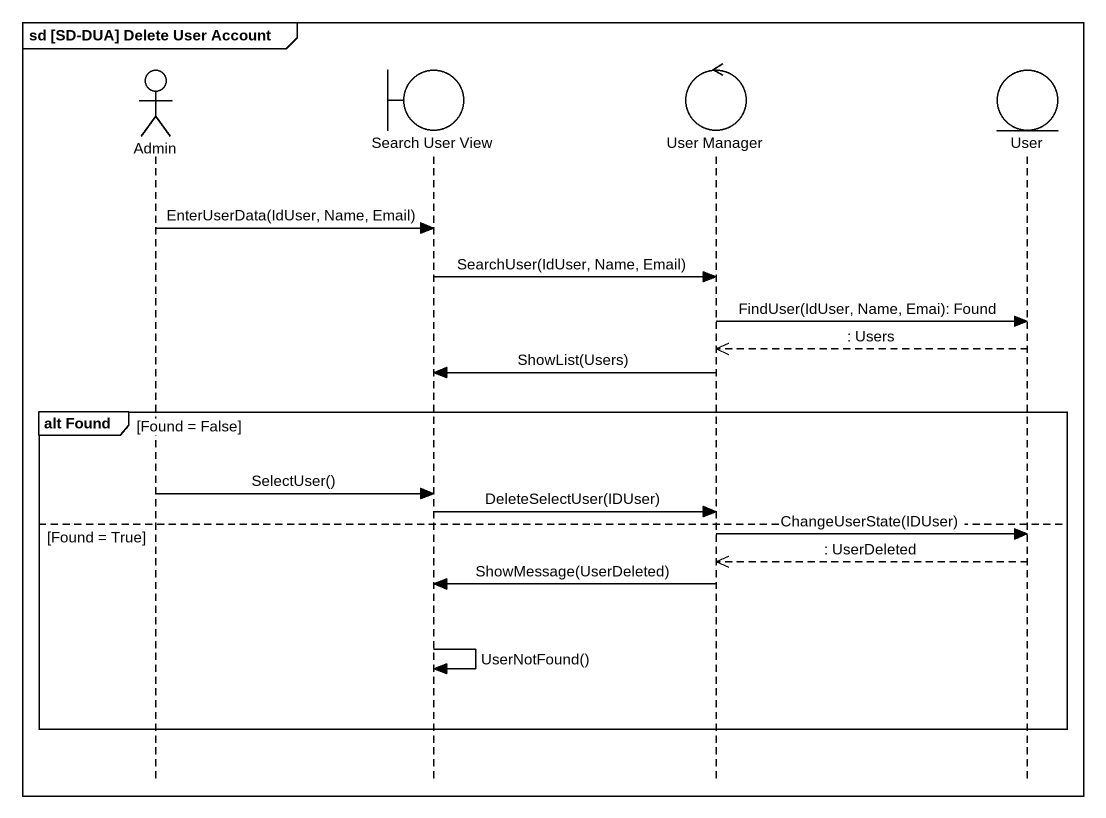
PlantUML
@startuml
mainframe sd [SD-DUA] Delete User Account
hide footbox
actor Admin
boundary "Search User View" as Search_User_View
control "User Manager" as User_Manager
entity User

Admin -> Search_User_View : EnterUserData(IdUser, Name, Email)
Search_User_View -> User_Manager : SearchUser(IdUser, Name, Email)
User_Manager -> User : FindUser(IdUser, Name, Emai): Found
User -->> User_Manager : : Users
User_Manager -> Search_User_View : ShowList(Users)
group alt Found [Found = False]
  Admin -> Search_User_View : SelectUser()
  Search_User_View -> User_Manager : DeleteSelectUser(IDUser)
else Found = True
  User_Manager -> User : ChangeUserState(IDUser)
  User -->> User_Manager : : UserDeleted
  User_Manager -> Search_User_View : ShowMessage(UserDeleted)
  Search_User_View -> Search_User_View : UserNotFound()
end
@enduml
